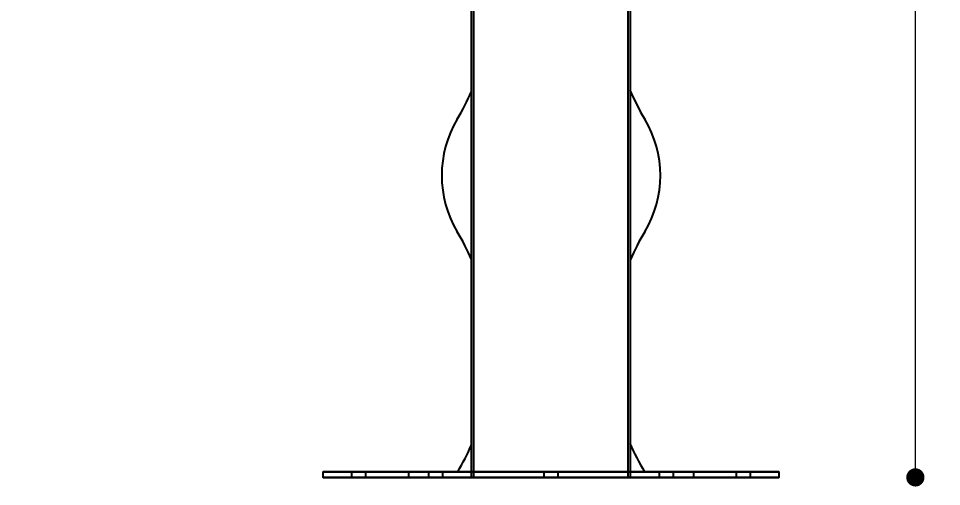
# Model space of a CAD drawing. Header units: millimetres. Extents: x 10366 to 13995, y 24552 to 29685.
# Drawn here: x 11423 to 12233, y 27102 to 27513 of the extents above; entities that cross this region are included whole.
import ezdxf

# ---------------------------------------------------------------- set-up
doc = ezdxf.new("R2010")
doc.units = ezdxf.units.MM
doc.header["$LTSCALE"] = 3
doc.layers.add('Default', color=7, linetype='Continuous')
doc.layers.add('Hidden_lines', color=7, linetype='Continuous')
doc.styles.get("Standard").update_dxf_attribs({"font": 'arial.ttf'})
doc.dimstyles.new('MATEUSZ', dxfattribs={"dimtxt": 35, "dimasz": 16, "dimexe": 0.18, "dimexo": 0.0625, "dimgap": 0.09, "dimtad": 0, "dimdec": 0, "dimdsep": 46, "dimtxsty": 'Standard', "dimblk": 'DOT', "dimcen": 0.09, "dimse1": 1, "dimse2": 1, "dimadec": 0, "dimazin": 0, "dimtfac": 1, "dimtdec": 0, "dimtofl": 0, "dimtmove": 0, "dimatfit": 3, "dimfxl": 1, "dimtolj": 1, "dimtzin": 0, "dimlwd": 9, "dimlwe": 9, "dimarcsym": 0})

# ---------------------------------------------------------------- blocks, each defined once
blk = doc.blocks.new('_Dot')
at = {"color": 0, "linetype": 'ByBlock', "lineweight": -2}
blk.add_line((-0.5, 0), (-1, 0), dxfattribs=at)
at = {"color": 0, "linetype": 'ByBlock', "const_width": 0.5}
blk.add_lwpolyline([(-0.25, 0, 1), (0.25, 0, 1)], format="xyb", close=True, dxfattribs=at)
blk = doc.blocks.new('*D31')
at = {"color": 0, "lineweight": 9, "transparency": 16777216}
for p, q in [((12210.53, 28693.57), (12210.53, 27960.34)), ((12210.53, 27125.82), (12210.53, 27859.05))]:
    blk.add_line(p, q, dxfattribs=at)
at = {"layer": 'Defpoints', "color": 0, "transparency": 16777216}
for p in [(11422.91, 28709.57), (12090.57, 27109.82), (12210.53, 27109.82)]:
    blk.add_point(p, dxfattribs=at)
at = {"color": 0, "lineweight": 9, "transparency": 16777216, "xscale": 16, "yscale": 16, "zscale": 16}
for p, rotation in [((12210.53, 28709.57), 90), ((12210.53, 27109.82), 270)]:
    blk.add_blockref('_Dot', p, dxfattribs=dict(at, rotation=rotation))
at = {"color": 0, "transparency": 16777216, "insert": (12210.53, 27909.69), "char_height": 35, "attachment_point": 5, "rotation": 90}
blk.add_mtext('\\A1;1600', dxfattribs=at)

msp = doc.modelspace()

# ---------------------------------------------------------------- linework, layer by layer
at = {"layer": 'Default'}
for p, q in [((11960.42, 27114.82), (11960.42, 27689.82)), ((11820.72, 27114.63), (11820.72, 27575.32)), ((11690.57, 27109.82), (11690.57, 27114.82)), ((11765.57, 27109.82), (11765.57, 27114.82)), ((12015.57, 27114.82), (12015.57, 27109.82)), ((12090.57, 27114.82), (12090.57, 27109.82))]:
    msp.add_line(p, q, dxfattribs=at)
for points in [[(11808.97, 27114.82, 0), (11719.08, 27114.82, 0), (11696.55, 27114.82, 0), (11691.68, 27114.82, 0), (11690.71, 27114.82, 0), (11690.57, 27114.82, 0), (11690.57, 27114.82, 0), (11690.57, 27114.82, 0), (11690.57, 27114.82, 0), (11690.57, 27114.82, 0), (11690.57, 27114.82, 0), (11690.57, 27114.82, 0), (11690.57, 27114.82, 0), (11690.57, 27114.82, 0), (11690.57, 27114.82, 0), (11690.57, 27114.82, 0), (11690.57, 27114.82, 0), (11690.58, 27114.82, 0), (11690.62, 27114.82, 0), (11690.76, 27114.82, 0), (11691.34, 27114.82, 0), (11693.73, 27114.82, 0), (11703.85, 27114.82, 0), (11820.72, 27114.82, 0)], [(11820.72, 27114.82, 0), (11771.82, 27114.82, 0), (11765.58, 27114.82, 0), (11765.57, 27114.82, 0), (11765.57, 27114.82, 0), (11765.57, 27114.82, 0), (11765.57, 27114.82, 0), (11765.57, 27114.82, 0), (11765.57, 27114.82, 0), (11765.57, 27114.82, 0), (11765.57, 27114.82, 0), (11765.57, 27114.82, 0), (11765.57, 27114.82, 0), (11765.57, 27114.82, 0), (11765.57, 27114.82, 0), (11765.57, 27114.82, 0), (11765.58, 27114.82, 0), (11765.6, 27114.82, 0), (11765.71, 27114.82, 0), (11766.14, 27114.82, 0), (11767.92, 27114.82, 0), (11775.47, 27114.82, 0), (11806.63, 27114.82, 0), (11890.57, 27114.82, 0)], [(11890.57, 27114.82, 0), (12010.52, 27114.82, 0), (12014.49, 27114.82, 0), (12015.36, 27114.82, 0), (12015.54, 27114.82, 0), (12015.57, 27114.82, 0), (12015.57, 27114.82, 0), (12015.57, 27114.82, 0), (12015.57, 27114.82, 0), (12015.57, 27114.82, 0), (12015.57, 27114.82, 0), (12015.57, 27114.82, 0), (12015.57, 27114.82, 0), (12015.57, 27114.82, 0), (12015.57, 27114.82, 0), (12015.57, 27114.82, 0), (12015.57, 27114.82, 0), (12015.57, 27114.82, 0), (12015.57, 27114.82, 0), (12015.57, 27114.82, 0), (12015.56, 27114.82, 0), (12015.54, 27114.82, 0), (12015.43, 27114.82, 0), (12015, 27114.82, 0), (12013.22, 27114.82, 0), (12005.67, 27114.82, 0), (11960.42, 27114.82, 0)], [(11960.13, 27114.82, 0), (12090.49, 27114.82, 0), (12090.56, 27114.82, 0), (12090.57, 27114.82, 0), (12090.57, 27114.82, 0), (12090.57, 27114.82, 0), (12090.57, 27114.82, 0), (12090.57, 27114.82, 0), (12090.57, 27114.82, 0), (12090.57, 27114.82, 0), (12090.57, 27114.82, 0), (12090.57, 27114.82, 0), (12090.57, 27114.82, 0), (12090.57, 27114.82, 0), (12090.57, 27114.82, 0), (12090.57, 27114.82, 0), (12090.57, 27114.82, 0), (12090.57, 27114.82, 0), (12090.56, 27114.82, 0), (12090.52, 27114.82, 0), (12090.38, 27114.82, 0), (12089.8, 27114.82, 0), (12087.4, 27114.82, 0), (12077.24, 27114.82, 0), (11971.66, 27114.82, 0)]]:
    msp.add_polyline3d(points, dxfattribs=at)
for points in [[(11884.57, 27114.82, 0), (11884.57, 27114.82, 0), (11884.57, 27114.82, 0), (11884.57, 27114.82, 0), (11884.57, 27114.82, 0), (11884.57, 27114.82, 0), (11884.57, 27114.82, 0), (11884.57, 27114.82, 0), (11884.57, 27114.82, 0), (11884.57, 27114.82, 0), (11884.57, 27114.82, 0), (11884.58, 27114.82, 0), (11884.61, 27114.82, 0), (11884.75, 27114.82, 0), (11885.31, 27114.82, 0), (11895.66, 27114.82, 0), (11896.54, 27114.82, 0), (11896.57, 27114.82, 0), (11896.57, 27114.82, 0), (11896.57, 27114.82, 0), (11896.57, 27114.82, 0), (11896.57, 27114.82, 0), (11896.57, 27114.82, 0), (11896.57, 27114.82, 0), (11896.57, 27114.82, 0), (11896.57, 27114.82, 0), (11896.57, 27114.82, 0), (11896.57, 27114.82, 0), (11896.57, 27114.82, 0), (11896.57, 27114.82, 0), (11896.57, 27114.82, 0), (11896.57, 27114.82, 0), (11896.57, 27114.82, 0), (11896.56, 27114.82, 0), (11896.53, 27114.82, 0), (11896.4, 27114.82, 0), (11895.83, 27114.82, 0)], [(11890.57, 27109.82, 0), (12090.57, 27109.82, 0), (11890.57, 27109.82, 0), (11690.57, 27109.82, 0)], [(11890.57, 27109.82, 0), (12015.57, 27109.82, 0), (11890.57, 27109.82, 0), (11765.57, 27109.82, 0)], [(11884.57, 27109.82, 0), (11884.57, 27109.82, 0), (11884.57, 27109.82, 0), (11884.57, 27109.82, 0), (11884.57, 27109.82, 0), (11884.57, 27109.82, 0), (11884.57, 27109.82, 0), (11884.57, 27109.82, 0), (11884.57, 27109.82, 0), (11884.57, 27109.82, 0), (11884.57, 27109.82, 0), (11884.58, 27109.82, 0), (11884.61, 27109.82, 0), (11884.75, 27109.82, 0), (11885.31, 27109.82, 0), (11895.66, 27109.82, 0), (11896.54, 27109.82, 0), (11896.57, 27109.82, 0), (11896.57, 27109.82, 0), (11896.57, 27109.82, 0), (11896.57, 27109.82, 0), (11896.57, 27109.82, 0), (11896.57, 27109.82, 0), (11896.57, 27109.82, 0), (11896.57, 27109.82, 0), (11896.57, 27109.82, 0), (11896.57, 27109.82, 0), (11896.57, 27109.82, 0), (11896.57, 27109.82, 0), (11896.57, 27109.82, 0), (11896.57, 27109.82, 0), (11896.57, 27109.82, 0), (11896.57, 27109.82, 0), (11896.56, 27109.82, 0), (11896.53, 27109.82, 0), (11896.4, 27109.82, 0), (11895.83, 27109.82, 0)]]:
    msp.add_polyline3d(points, close=True, dxfattribs=at)
for centre, radius, start, end in [((11632.71, 27529.82), 204.86, 328.98991, 336.59917), ((12148.43, 27529.82), 204.86, 203.03319, 211.01009), ((11890.57, 27374.82), 96, 148.98991, 211.01009), ((11890.57, 27374.82), 96, 328.98991, 31.01009), ((11632.71, 27219.82), 204.86, 23.40083, 31.01009), ((12148.43, 27219.82), 204.86, 148.98991, 156.59917), ((12148.43, 27219.82), 204.86, 203.03634, 210.83343), ((11632.71, 27219.82), 204.86, 329.16657, 336.59917)]:
    msp.add_arc(centre, radius, start, end, dxfattribs=at)
at = {"layer": 'Hidden_lines'}
for p, q in [((11958.42, 27109.82), (11958.42, 27689.82)), ((11822.72, 27109.82), (11822.72, 27575.32)), ((11715.64, 27109.82), (11715.64, 27114.82)), ((11727.64, 27114.82), (11727.64, 27109.82)), ((11783.25, 27109.82), (11783.25, 27114.82)), ((11795.25, 27114.82), (11795.25, 27109.82)), ((11820.72, 27109.82), (11820.72, 27114.82)), ((11820.72, 27109.82), (11820.72, 27114.63)), ((11884.57, 27109.82), (11884.57, 27114.82)), ((11896.57, 27114.82), (11896.57, 27109.82)), ((11960.27, 27109.82), (11960.27, 27114.82)), ((11960.27, 27109.82), (11960.27, 27114.82)), ((11960.42, 27109.82), (11960.42, 27114.82)), ((11960.42, 27109.82), (11960.42, 27114.82)), ((11985.89, 27109.82), (11985.89, 27114.82)), ((11997.89, 27114.82), (11997.89, 27109.82)), ((12053.5, 27109.82), (12053.5, 27114.82)), ((12065.5, 27114.82), (12065.5, 27109.82))]:
    msp.add_line(p, q, dxfattribs=at)
for points in [[(11971.66, 27114.82, 0), (11808.97, 27114.82, 0)], [(11820.72, 27114.82, 0), (11890.57, 27114.82, 0)], [(11960.42, 27114.82, 0), (11820.72, 27114.82, 0)], [(11890.57, 27114.82, 0), (11960.13, 27114.82, 0)]]:
    msp.add_polyline3d(points, dxfattribs=at)

# ---------------------------------------------------------------- dimensions: what is measured, and where the dimension line sits
dim = msp.add_linear_dim(base=(12210.53, 27109.82), p1=(11422.91, 28709.57), p2=(12090.57, 27109.82), angle=90, dimstyle='MATEUSZ')
dim.commit()
dim.dimension.update_dxf_attribs({"geometry": '*D31', "text_midpoint": (12210.53, 27909.69)})

doc.saveas('drawing.dxf')
